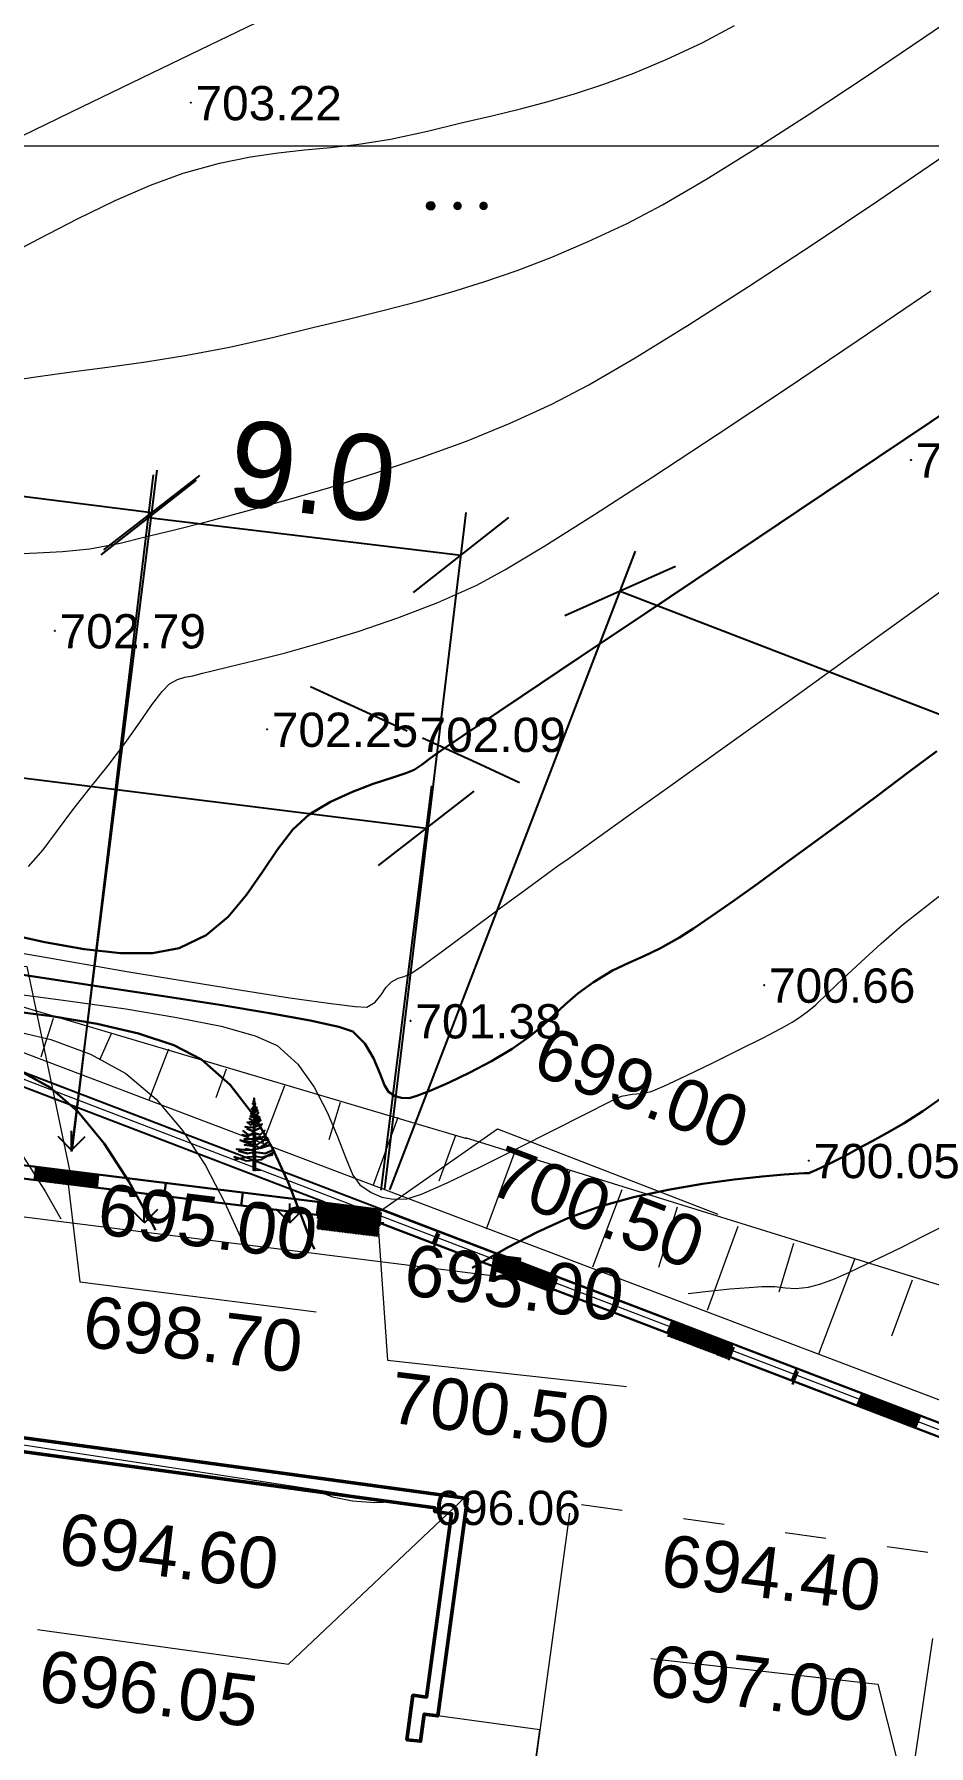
# Model space of a CAD drawing. Header units: feet. Extents: x 3381 to 1374491, y 675186 to 8751562.
# Drawn here: x 686547.54 to 686573.64, y 4375711.96 to 4375761.89 of the extents above; entities that cross this region are included whole.
import ezdxf

# ---------------------------------------------------------------- set-up
doc = ezdxf.new("R2010")
doc.units = ezdxf.units.FT
doc.header["$MEASUREMENT"] = 0
doc.header["$PDMODE"] = 34
doc.header["$PDSIZE"] = 0.01
doc.linetypes.add('ACAD_ISO03W100', pattern=[30, 12, -18])
doc.linetypes.add('DASHEDX2', pattern=[38.1, 25.4, -12.7])
doc.layers.get('0').update_dxf_attribs({"linetype": 'CONTINUOUS'})
doc.layers.get('Defpoints').update_dxf_attribs({"linetype": 'CONTINUOUS'})
for name, color, linetype in [('0_Point_Height', 2, 'CONTINUOUS'), ('0_Point_Point', 7, 'CONTINUOUS'), ('Aqaclar', 3, 'CONTINUOUS'), ('col bitkisi', 7, 'CONTINUOUS'), ('Lep-Stolb', 7, 'CONTINUOUS')]:
    doc.layers.add(name, color=color, linetype=linetype)
for name, color, linetype, lineweight in [('ANA HORIZONTAL', 24, 'CONTINUOUS', 30), ('das tikili', 5, 'CONTINUOUS', 0), ('HORIZANTAL', 24, 'CONTINUOUS', 13), ('km setka', 170, 'CONTINUOUS', 15)]:
    doc.layers.add(name, color=color, linetype=linetype, lineweight=lineweight)
doc.styles.get("Standard").update_dxf_attribs({"font": 'arial.ttf', "height": 2.5})
doc.dimstyles.new('ISO-25', dxfattribs={"dimtxt": 2.5, "dimasz": 2.5, "dimexe": 1.25, "dimexo": 0.625, "dimtad": 1, "dimtxsty": 'Standard', "dimblk": 'OBLIQUE', "dimcen": 2.5, "dimadec": 0, "dimazin": 0, "dimtfac": 1, "dimtmove": 0, "dimatfit": 3, "dimldrblk": 'OBLIQUE', "dimfxl": 1, "dimarcsym": 0})
pattern_1 = [(90, (1404.5853, -372.1015), (-2.121320343, 2.121320343), [0.5625, -3.680140689]), (45, (1404.5853, -372.1015), (-2.1213203436, 2.1213203436), [0.5625, -2.4375]), (135, (1404.5853, -372.1015), (-2.1213203436, -2.1213203436), [0.5625, -2.4375])]

# ---------------------------------------------------------------- blocks, each defined once
blk = doc.blocks.new('_Oblique')
at = {"color": 0, "linetype": 'ByBlock', "lineweight": -2}
blk.add_line((-0.5, -0.5), (0.5, 0.5), dxfattribs=at)
blk = doc.blocks.new('*D91')
at = {"color": 0, "lineweight": -2, "transparency": 16777216}
for p, q in [((686518.829, 4375733.014), (686520.301, 4375744.812)), ((686520.147, 4375743.572), (686558.984, 4375738.724)), ((686557.667, 4375728.166), (686559.139, 4375739.965))]:
    blk.add_line(p, q, dxfattribs=at)
at = {"layer": 'Defpoints', "color": 0, "lineweight": 18, "transparency": 16777216}
for p in [(686558.984, 4375738.724), (686518.752, 4375732.393), (686557.589, 4375727.546)]:
    blk.add_point(p, dxfattribs=at)
at = {"color": 0, "lineweight": -2, "transparency": 16777216, "xscale": 2.5, "yscale": 2.5, "zscale": 2.5}
for p, rotation in [((686520.147, 4375743.572), 172.8858841725104), ((686558.984, 4375738.724), 352.8858841725104)]:
    blk.add_blockref('_Oblique', p, dxfattribs=dict(at, rotation=rotation))
at = {"color": 0, "lineweight": 18, "transparency": 16777216, "insert": (686539.801, 4375743.036), "char_height": 2.5, "width": 9.70074, "attachment_point": 5, "rotation": 352.8859}
blk.add_mtext('{\\fArial|b0|i0|c238|p34;39.0}', dxfattribs=at)
blk = doc.blocks.new('*D118')
at = {"color": 0, "lineweight": -2, "transparency": 16777216}
for p, q in [((686533.755, 4375731.165), (686536.256, 4375751.046)), ((686536.1, 4375749.806), (686550.972, 4375747.935)), ((686548.628, 4375729.294), (686551.128, 4375749.175))]:
    blk.add_line(p, q, dxfattribs=at)
at = {"layer": 'Defpoints', "color": 0, "lineweight": 13, "transparency": 16777216}
for p in [(686550.972, 4375747.935), (686533.677, 4375730.545), (686548.55, 4375728.674)]:
    blk.add_point(p, dxfattribs=at)
at = {"color": 0, "lineweight": -2, "transparency": 16777216, "xscale": 2.5, "yscale": 2.5, "zscale": 2.5}
for p, rotation in [((686536.1, 4375749.806), 172.8305826996185), ((686550.972, 4375747.935), 352.8305826996184)]:
    blk.add_blockref('_Oblique', p, dxfattribs=dict(at, rotation=rotation))
at = {"color": 0, "lineweight": 13, "transparency": 16777216, "insert": (686543.773, 4375750.757), "char_height": 2.5, "attachment_point": 5, "rotation": 352.8306}
blk.add_mtext('{\\fArial|b0|i0|c238|p34;15.0}', dxfattribs=at)
blk = doc.blocks.new('*D119')
at = {"color": 0, "lineweight": -2, "transparency": 16777216}
for p, q in [((686548.651, 4375729.301), (686551.023, 4375749.032)), ((686550.873, 4375747.791), (686559.996, 4375746.695)), ((686557.774, 4375728.205), (686560.145, 4375747.936))]:
    blk.add_line(p, q, dxfattribs=at)
at = {"layer": 'Defpoints', "color": 0, "lineweight": 13, "transparency": 16777216}
for p in [(686559.996, 4375746.695), (686548.577, 4375728.681), (686557.699, 4375727.584)]:
    blk.add_point(p, dxfattribs=at)
at = {"color": 0, "lineweight": -2, "transparency": 16777216, "xscale": 2.5, "yscale": 2.5, "zscale": 2.5}
for p, rotation in [((686550.873, 4375747.791), 173.1467360086245), ((686559.996, 4375746.695), 353.1467360086245)]:
    blk.add_blockref('_Oblique', p, dxfattribs=dict(at, rotation=rotation))
at = {"color": 0, "lineweight": 13, "transparency": 16777216, "insert": (686555.662, 4375749.131), "char_height": 2.5, "width": 8.99898, "attachment_point": 5, "rotation": 353.1467}
blk.add_mtext('{\\fArial|b0|i0|c238|p34;9.0}', dxfattribs=at)
blk = doc.blocks.new('*D120')
at = {"color": 0, "lineweight": -2, "transparency": 16777216}
for p, q in [((686557.917, 4375728.178), (686565.086, 4375746.807)), ((686564.637, 4375745.641), (686589.998, 4375735.88)), ((686583.277, 4375718.418), (686590.447, 4375737.047))]:
    blk.add_line(p, q, dxfattribs=at)
at = {"layer": 'Defpoints', "color": 0, "lineweight": 13, "transparency": 16777216}
for p in [(686589.998, 4375735.88), (686557.692, 4375727.595), (686583.053, 4375717.835)]:
    blk.add_point(p, dxfattribs=at)
at = {"color": 0, "lineweight": -2, "transparency": 16777216, "xscale": 2.5, "yscale": 2.5, "zscale": 2.5}
for p, rotation in [((686564.637, 4375745.641), 158.949934295339), ((686589.998, 4375735.88), 338.949934295339)]:
    blk.add_blockref('_Oblique', p, dxfattribs=dict(at, rotation=rotation))
at = {"color": 0, "lineweight": 13, "transparency": 16777216, "insert": (686578.001, 4375742.535), "char_height": 2.5, "attachment_point": 5, "rotation": 338.9499}
blk.add_mtext('{\\fArial|b0|i0|c238|p34;27.0}', dxfattribs=at)

msp = doc.modelspace()

# ---------------------------------------------------------------- hatches: boundary and pattern name
at = {"lineweight": 25}
h = msp.add_hatch(dxfattribs=at)
h.set_pattern_fill('GRASS', color=3, scale=3)
h.set_pattern_definition(pattern_1)
h.paths.add_polyline_path([(686518.553, 4375730.979), (686560.606, 4375726.067), (686523.34, 4375740.329)])
h = msp.add_hatch(dxfattribs=at)
h.set_pattern_fill('GRASS', color=3, scale=3)
h.set_pattern_definition(pattern_1)
edge = h.paths.add_edge_path()
edge.add_line((686518.245, 4375729.835), (686514.499, 4375702.72))
edge.add_line((686514.499, 4375702.72), (686506.378, 4375703.873))
edge.add_line((686506.378, 4375703.873), (686505.563, 4375698.232))
edge.add_line((686505.563, 4375698.232), (686510.215, 4375697.56))
edge.add_line((686510.215, 4375697.56), (686509.488, 4375692.177))
edge.add_line((686509.488, 4375692.177), (686501.116, 4375693.308))
edge.add_line((686501.116, 4375693.308), (686498.975, 4375677.452))
edge.add_line((686498.975, 4375677.452), (686506.301, 4375676.462))
edge.add_line((686506.301, 4375676.462), (686506.079, 4375674.808))
edge.add_line((686506.079, 4375674.808), (686505.914, 4375673.573))
edge.add_line((686505.914, 4375673.573), (686504.666, 4375664.257))
edge.add_line((686504.666, 4375664.257), (686515.386, 4375662.713))
edge.add_line((686515.386, 4375662.713), (686542.016, 4375659.12))
edge.add_line((686542.016, 4375659.12), (686542.429, 4375662.23))
edge.add_line((686542.429, 4375662.23), (686556.28, 4375660.392))
edge.add_line((686556.28, 4375660.392), (686556, 4375658.284))
edge.add_line((686556, 4375658.284), (686561.356, 4375657.574))
edge.add_line((686561.356, 4375657.574), (686561.65, 4375659.75))
edge.add_line((686561.65, 4375659.75), (686561.244, 4375659.733))
edge.add_line((686561.244, 4375659.733), (686561.593, 4375662.369))
edge.add_arc((686571.855, 4375662.191), 10.263, 114.2395, 179.0096, ccw=False)
edge.add_line((686567.641, 4375671.55), (686568.436, 4375671.243))
edge.add_line((686568.436, 4375671.243), (686568.083, 4375668.146))
edge.add_line((686568.083, 4375668.146), (686571.407, 4375667.706))
edge.add_line((686571.407, 4375667.706), (686571.812, 4375670.768))
edge.add_line((686571.812, 4375670.768), (686574.343, 4375670.433))
edge.add_line((686574.343, 4375670.433), (686573.95, 4375667.359))
edge.add_line((686573.95, 4375667.359), (686577.261, 4375666.833))
edge.add_line((686577.261, 4375666.833), (686577.887, 4375670.327))
edge.add_line((686577.887, 4375670.327), (686568.138, 4375671.754))
edge.add_arc((686571.686, 4375662.404), 10, 87.4993, 110.7786, ccw=False)
edge.add_line((686572.122, 4375672.395), (686585.768, 4375670.551))
edge.add_line((686585.768, 4375670.551), (686586.42, 4375677.931))
edge.add_line((686586.42, 4375677.931), (686579.15, 4375678.937))
edge.add_line((686579.15, 4375678.937), (686581.562, 4375697.557))
edge.add_line((686581.562, 4375697.557), (686583.143, 4375697.766))
edge.add_line((686583.143, 4375697.766), (686582.548, 4375692.678))
edge.add_line((686582.548, 4375692.678), (686587.727, 4375691.968))
edge.add_line((686587.727, 4375691.968), (686587.376, 4375689.406))
edge.add_line((686587.376, 4375689.406), (686582.274, 4375690.105))
edge.add_line((686582.274, 4375690.105), (686581.662, 4375684.737))
edge.add_line((686581.662, 4375684.737), (686586.751, 4375684.02))
edge.add_line((686586.751, 4375684.02), (686586.971, 4375684.02))
edge.add_line((686586.971, 4375684.02), (686588.22, 4375692.464))
edge.add_line((686588.22, 4375692.464), (686588.921, 4375697.203))
edge.add_line((686588.921, 4375697.203), (686583.329, 4375698.182))
edge.add_line((686583.329, 4375698.182), (686581.662, 4375697.789))
edge.add_line((686581.662, 4375697.789), (686581.662, 4375698.744))
edge.add_arc((686584.744, 4375698.066), 3.155, 95.4615, 167.5925, ccw=False)
edge.add_line((686584.443, 4375701.207), (686597.772, 4375699.4))
edge.add_line((686597.772, 4375699.4), (686598.514, 4375704.648))
edge.add_line((686598.514, 4375704.648), (686585.15, 4375706.444))
edge.add_arc((686592.824, 4375704.765), 7.856, 132.7188, 167.6546, ccw=False)
edge.add_line((686587.494, 4375710.537), (686595.119, 4375707.603))
edge.add_line((686595.119, 4375707.603), (686596.873, 4375712.187))
edge.add_line((686596.873, 4375712.187), (686603.983, 4375709.466))
edge.add_line((686603.983, 4375709.466), (686581.055, 4375651.428))
edge.add_line((686581.055, 4375651.428), (686572.125, 4375628.825))
edge.add_line((686572.125, 4375628.825), (686480.53, 4375656.702))
edge.add_line((686480.53, 4375656.702), (686505.765, 4375705.997))
edge.add_line((686505.765, 4375705.997), (686518.068, 4375730.031))
edge.add_line((686518.068, 4375730.031), (686518.338, 4375730.524))
edge.add_line((686518.338, 4375730.524), (686518.245, 4375729.835))
at = {"lineweight": 30}
h = msp.add_hatch(dxfattribs=at)
h.set_pattern_fill('ANSI31', color=256, scale=0.3)
h.set_pattern_definition([(45, (1421.938824, -374.266066), (-0.0265165042945, 0.0265165042945), [])])
edge = h.paths.add_edge_path()
edge.add_line((686547.601, 4375728.837), (686549.396, 4375728.612))
edge.add_line((686549.396, 4375728.612), (686549.347, 4375728.225))
edge.add_line((686549.347, 4375728.225), (686547.557, 4375728.449))
edge.add_line((686547.557, 4375728.449), (686547.599, 4375728.827))
h = msp.add_hatch(dxfattribs=at)
h.set_pattern_fill('ANSI31', color=256, scale=0.3)
h.set_pattern_definition([(45, (1430.20585, -375.36997), (-0.0265165042945, 0.0265165042945), [])])
edge = h.paths.add_edge_path()
edge.add_line((686555.868, 4375727.733), (686557.663, 4375727.508))
edge.add_line((686557.663, 4375727.508), (686557.564, 4375726.814))
edge.add_line((686557.564, 4375726.814), (686555.784, 4375727.032))
edge.add_line((686555.784, 4375727.032), (686555.866, 4375727.723))
h = msp.add_hatch(dxfattribs=at)
h.set_pattern_fill('ANSI31', color=256, scale=0.3)
h.set_pattern_definition([(45, (1430.174145, -375.271894), (-0.0265165042945, 0.0265165042945), [])])
edge = h.paths.add_edge_path()
edge.add_line((686555.836, 4375727.831), (686557.631, 4375727.606))
edge.add_line((686557.631, 4375727.606), (686557.582, 4375727.219))
edge.add_line((686557.582, 4375727.219), (686555.792, 4375727.443))
edge.add_line((686555.792, 4375727.443), (686555.835, 4375727.821))
h = msp.add_hatch(dxfattribs=at)
h.set_pattern_fill('ANSI31', color=256, scale=0.3)
h.set_pattern_definition([(45, (1404.585315, -372.101457), (-0.0265165042945, 0.0265165042945), [])])
h.paths.add_polyline_path([(686560.935, 4375725.942), (686561.084, 4375726.31), (686562.763, 4375725.667), (686562.615, 4375725.299)])
h = msp.add_hatch(dxfattribs=at)
h.set_pattern_fill('ANSI31', color=256, scale=0.3)
h.set_pattern_definition([(45, (1404.61702, -372.199534), (-0.0265165042945, 0.0265165042945), [])])
h.paths.add_polyline_path([(686560.967, 4375725.844), (686561.116, 4375726.212), (686562.795, 4375725.569), (686562.646, 4375725.201)])
h = msp.add_hatch(dxfattribs=at)
h.set_pattern_fill('ANSI31', color=256, scale=0.3)
h.set_pattern_definition([(45, (1409.70158, -374.059533), (-0.0265165042945, 0.0265165042945), [])])
h.paths.add_polyline_path([(686566.051, 4375723.984), (686566.2, 4375724.352), (686567.879, 4375723.709), (686567.731, 4375723.341)])
h = msp.add_hatch(dxfattribs=at)
h.set_pattern_fill('ANSI31', color=256, scale=0.3)
h.set_pattern_definition([(45, (1409.733282, -374.15761), (-0.0265165042945, 0.0265165042945), [])])
h.paths.add_polyline_path([(686566.083, 4375723.885), (686566.232, 4375724.254), (686567.911, 4375723.611), (686567.762, 4375723.243)])
h = msp.add_hatch(dxfattribs=at)
h.set_pattern_fill('ANSI31', color=256, scale=0.3)
h.set_pattern_definition([(45, (1415.214964, -376.169594), (-0.0265165042945, 0.0265165042945), [])])
h.paths.add_polyline_path([(686571.565, 4375721.873), (686571.714, 4375722.242), (686573.393, 4375721.599), (686573.244, 4375721.231)])
at = {"layer": 'col bitkisi', "ltscale": 1.5}
h = msp.add_hatch(color=256, dxfattribs=at)
edge = h.paths.add_edge_path()
edge.add_arc((686559.11, 4375756.881), 0.125, 0, 360)
h = msp.add_hatch(color=256, dxfattribs=at)
edge = h.paths.add_edge_path()
edge.add_arc((686559.893, 4375756.881), 0.125, 0, 360)
h = msp.add_hatch(color=256, dxfattribs=at)
edge = h.paths.add_edge_path()
edge.add_arc((686560.652, 4375756.881), 0.125, 0, 360)

# ---------------------------------------------------------------- linework, layer by layer
at = {"color": 8, "lineweight": 18}
msp.add_line((686519.453, 4375730.869, 686.5), (686562.828, 4375725.43, -687.5), dxfattribs=at)
at = {"color": 7, "linetype": 'ACAD_ISO03W100', "lineweight": 18, "ltscale": 0.1}
msp.add_line((686573.617, 4375717.599, 374.953), (686562.892, 4375719.072, 374.953), dxfattribs=at)
at = {"color": 7, "lineweight": 25}
for points in [[(686592.129, 4375714.427), (686604.503, 4375709.691), (686572.361, 4375628.331), (686479.956, 4375656.455), (686523.147, 4375740.827), (686582.987, 4375717.928)], [(686484.398, 4375664.254), (686523.339, 4375740.325), (686556.031, 4375727.818)]]:
    msp.add_lwpolyline(points, dxfattribs=at)
at = {"color": 7, "lineweight": 18}
for points in [[(686523.245, 4375740.623), (686560.158, 4375729.672)], [(686581.432, 4375719.209), (686531.059, 4375738.302)], [(686540.163, 4375735.5), (686547.324, 4375734.687), (686548.574, 4375728.751)], [(686548.09, 4375733.177), (686547.73, 4375732.047)], [(686549.784, 4375732.731), (686549.448, 4375731.956)], [(686551.462, 4375732.284), (686550.883, 4375730.792)], [(686553.143, 4375731.695), (686552.835, 4375730.858)], [(686554.845, 4375731.214), (686554.204, 4375729.524)], [(686556.469, 4375730.719), (686556.133, 4375729.638)], [(686558.154, 4375730.282), (686557.433, 4375728.311)], [(686557.641, 4375727.567), (686561.058, 4375729.951), (686567.487, 4375727.47)], [(686559.835, 4375729.757), (686559.344, 4375728.427)], [(686560.112, 4375729.703), (686581.396, 4375723.086)], [(686561.537, 4375729.213), (686560.731, 4375727.032)], [(686563.161, 4375728.718), (686562.694, 4375727.466)], [(686548.526, 4375728.338), (686548.868, 4375725.487), (686555.764, 4375724.614)], [(686564.689, 4375728.176), (686563.83, 4375725.917)], [(686566.3, 4375727.667), (686565.755, 4375725.912)], [(686557.566, 4375727.237), (686557.848, 4375723.204), (686564.826, 4375722.437)], [(686568.072, 4375727.106), (686567.178, 4375724.658)], [(686569.696, 4375726.611), (686569.268, 4375725.192)], [(686571.488, 4375726.175), (686570.428, 4375723.38)], [(686573.16, 4375725.544), (686572.553, 4375723.911)], [(686547.631, 4375715.351), (686554.962, 4375714.34), (686560.128, 4375719.219)], [(686565.531, 4375714.506), (686572.159, 4375713.755), (686572.98, 4375710.477)], [(686554.448, 4375677.159), (686556.731, 4375676.847), (686558.409, 4375689.133), (686558.112, 4375689.173), (686556.434, 4375676.887), (686558.112, 4375689.173), (686556.125, 4375689.444), (686559.098, 4375689.039), (686562.291, 4375712.422), (686559.318, 4375712.827)]]:
    msp.add_lwpolyline(points, dxfattribs=at)
at = {"color": 1, "lineweight": 0}
msp.add_lwpolyline([(686480.243, 4375656.58), (686523.243, 4375740.58), (686604.243, 4375709.58), (686572.243, 4375628.58)], close=True, dxfattribs=at)
at = {"color": 7, "lineweight": 30, "elevation": 701.242}
for points in [[(686518.792, 4375732.422), (686557.688, 4375727.596)], [(686519.058, 4375731.99), (686557.738, 4375727.204)], [(686557.688, 4375727.596), (686582.987, 4375717.928)]]:
    msp.add_lwpolyline(points, dxfattribs=at)
at = {"color": 7, "lineweight": 30}
for points in [[(686547.598, 4375728.851), (686547.548, 4375728.452)], [(686548.574, 4375728.751), (686548.527, 4375728.35)], [(686549.409, 4375728.599), (686549.367, 4375728.227)], [(686551.379, 4375728.374), (686551.332, 4375727.996)], [(686553.623, 4375728.093), (686553.576, 4375727.713)], [(686555.834, 4375727.826), (686555.789, 4375727.446)], [(686555.866, 4375727.728), (686555.821, 4375727.348)], [(686557.567, 4375727.23), (686582.809, 4375717.573)], [(686557.62, 4375727.61), (686557.588, 4375727.226)], [(686557.652, 4375727.512), (686557.62, 4375727.127)], [(686559.327, 4375726.99), (686559.176, 4375726.617)], [(686559.358, 4375726.891), (686559.208, 4375726.519)], [(686561.086, 4375726.314), (686560.932, 4375725.933)], [(686560.935, 4375725.942), (686561.084, 4375726.31), (686562.763, 4375725.667), (686562.615, 4375725.299), (686560.935, 4375725.942)], [(686561.117, 4375726.215), (686560.964, 4375725.835)], [(686560.967, 4375725.844), (686561.116, 4375726.212), (686562.795, 4375725.569), (686562.646, 4375725.201), (686560.967, 4375725.844)], [(686562.751, 4375725.637), (686562.6, 4375725.264)], [(686562.782, 4375725.539), (686562.632, 4375725.166)], [(686564.51, 4375724.961), (686564.356, 4375724.581)], [(686564.542, 4375724.863), (686564.388, 4375724.482)], [(686566.162, 4375724.361), (686566.011, 4375723.989)], [(686566.193, 4375724.263), (686566.043, 4375723.89)], [(686567.921, 4375723.685), (686567.767, 4375723.305)], [(686567.953, 4375723.587), (686567.799, 4375723.207)], [(686569.79, 4375722.969), (686569.64, 4375722.597)], [(686569.822, 4375722.871), (686569.672, 4375722.498)], [(686571.707, 4375722.252), (686571.553, 4375721.872)], [(686573.398, 4375721.6), (686573.248, 4375721.228)]]:
    msp.add_lwpolyline(points, dxfattribs=at)
at = {"color": 7, "lineweight": 50}
msp.add_lwpolyline([(686533.351, 4375724.044), (686533.405, 4375724.441), (686534.64, 4375724.272), (686534.423, 4375722.687), (686560.184, 4375719.169), (686559.318, 4375712.827), (686558.922, 4375712.882), (686558.814, 4375712.089), (686558.416, 4375712.133), (686558.593, 4375713.431), (686558.99, 4375713.377), (686559.72, 4375718.727), (686559.225, 4375718.795), (686559.239, 4375718.894), (686533.973, 4375722.344), (686534.176, 4375723.831), (686534.077, 4375723.844), (686534.09, 4375723.943), (686533.351, 4375724.044)], dxfattribs=at)
at = {"color": 7, "lineweight": 18}
msp.add_lwpolyline([(686517.245, 4375677.605), (686551.83, 4375672.777, 0.415088), (686557.475, 4375677.053), (686563.169, 4375718.744)], format="xyb", dxfattribs=at)
at = {"color": 7, "linetype": 'DASHEDX2', "lineweight": 18, "ltscale": 0.3}
msp.add_lwpolyline([(686573.755, 4375715.084), (686568.222, 4375677.865)], dxfattribs=at)
at = {"linetype": 'Continuous'}
msp.add_open_spline([(686532.216, 4375862.55), (686534.037, 4375859.08), (686540.343, 4375847.062), (686550.24, 4375829.08), (686564.234, 4375809.816), (686575.006, 4375789.618), (686585.969, 4375771.733), (686595.096, 4375754.329), (686608.511, 4375735.808), (686625.111, 4375721.519), (686636.646, 4375706.682), (686644.576, 4375696.2), (686655.894, 4375684.281), (686664.143, 4375673.589), (686668.587, 4375667.829)], degree=3, knots=[0, 0, 0, 0, 11.75951, 40.72321, 61.46233, 83.054979, 109.290717, 124.392744, 141.962718, 177.533008, 189.558821, 198.276488, 216.955448, 238.768866, 238.768866, 238.768866, 238.768866], dxfattribs=at)
at = {"layer": '0_Point_Point'}
for p in [(686552.109, 4375759.893, 703.224), (686573.127, 4375749.47, 701.493), (686548.143, 4375744.484, 702.787), (686554.337, 4375741.611, 702.255), (686558.647, 4375741.463, 702.087), (686568.845, 4375734.147, 700.658), (686558.525, 4375733.106, 701.383), (686564.776, 4375731.382, 700.574), (686570.143, 4375729.029, 700.055), (686559.081, 4375718.91)]:
    msp.add_point(p, dxfattribs=at)
at = {"layer": 'ANA HORIZONTAL', "color": 32, "lineweight": 30}
for points, elevation in [([(686546.66, 4375735.667), (686547.848, 4375735.401), (686548.994, 4375735.197), (686550.057, 4375735.081), (686550.996, 4375735.082), (686551.769, 4375735.223), (686552.557, 4375735.605), (686553.201, 4375736.143), (686553.738, 4375736.779), (686554.206, 4375737.453), (686554.642, 4375738.108), (686555.082, 4375738.684), (686555.562, 4375739.124), (686556.185, 4375739.494), (686556.825, 4375739.79), (686557.435, 4375740.022), (686557.971, 4375740.199), (686558.385, 4375740.332), (686558.632, 4375740.43), (686558.863, 4375740.58), (686559.035, 4375740.719), (686559.256, 4375740.888), (686559.598, 4375741.119), (686560.461, 4375741.699), (686561.766, 4375742.575), (686563.435, 4375743.694), (686565.387, 4375745.004), (686567.547, 4375746.452), (686569.833, 4375747.985), (686572.169, 4375749.552), (686574.475, 4375751.099)], 702), ([(686546.053, 4375734.623), (686547.786, 4375734.361), (686549.566, 4375734.092), (686551.316, 4375733.825), (686552.956, 4375733.568), (686554.407, 4375733.329), (686555.59, 4375733.115), (686556.425, 4375732.933), (686556.835, 4375732.793), (686557.186, 4375732.445), (686557.439, 4375732.016), (686557.622, 4375731.584), (686557.76, 4375731.229), (686557.881, 4375731.03), (686558.069, 4375730.909), (686558.253, 4375730.855), (686558.477, 4375730.853), (686558.709, 4375730.916), (686559.117, 4375731.073), (686559.649, 4375731.307), (686560.254, 4375731.599), (686560.883, 4375731.933), (686561.485, 4375732.29), (686561.985, 4375732.638), (686562.377, 4375732.964), (686562.71, 4375733.277), (686563.035, 4375733.587), (686563.401, 4375733.903), (686563.86, 4375734.235), (686564.419, 4375734.571), (686564.887, 4375734.801), (686565.326, 4375734.992), (686565.799, 4375735.215), (686566.369, 4375735.536), (686566.783, 4375735.802), (686567.308, 4375736.159), (686567.932, 4375736.595), (686568.642, 4375737.103), (686569.428, 4375737.674), (686570.278, 4375738.296), (686571.181, 4375738.963), (686572.124, 4375739.663), (686573.096, 4375740.389), (686573.878, 4375740.976)], 701), ([(686546.663, 4375733.422), (686548.053, 4375733.244), (686549.379, 4375733.02), (686550.585, 4375732.741), (686551.618, 4375732.396), (686552.421, 4375731.976), (686553.26, 4375731.241), (686553.946, 4375730.349), (686554.504, 4375729.369), (686554.958, 4375728.372), (686555.33, 4375727.428), (686555.646, 4375726.605), (686555.717, 4375726.446)], 700), ([(686546.942, 4375731.749), (686548.008, 4375731.16), (686548.812, 4375730.458), (686549.577, 4375729.524), (686550.3, 4375728.416), (686550.981, 4375727.192), (686551.078, 4375726.997)], 699), ([(686560.317, 4375725.9), (686560.595, 4375726.06), (686561.374, 4375726.501), (686562.217, 4375726.941), (686563.111, 4375727.349), (686564.046, 4375727.691), (686565.028, 4375727.961), (686566.043, 4375728.178), (686567.039, 4375728.348), (686567.968, 4375728.475), (686568.778, 4375728.565), (686569.422, 4375728.624), (686569.848, 4375728.655), (686570.007, 4375728.665), (686570.075, 4375728.663), (686570.143, 4375728.663), (686570.236, 4375728.699), (686570.364, 4375728.756), (686570.513, 4375728.827), (686570.816, 4375728.973), (686571.207, 4375729.172), (686571.626, 4375729.396), (686571.993, 4375729.596), (686572.429, 4375729.834), (686572.926, 4375730.121), (686573.473, 4375730.468), (686574.061, 4375730.885)], 700)]:
    msp.add_lwpolyline(points, dxfattribs=dict(at, elevation=elevation))
at = {"layer": 'Aqaclar', "color": 3}
msp.add_lwpolyline([(686554.147, 4375728.749), (686553.935, 4375728.742), (686553.939, 4375729.036), (686553.731, 4375729.013), (686553.521, 4375729.088), (686553.371, 4375729.142), (686553.521, 4375729.088), (686553.396, 4375729.061), (686553.521, 4375729.088), (686553.775, 4375729.142), (686553.94, 4375729.149), (686553.939, 4375729.036), (686553.984, 4375729.041), (686553.988, 4375728.744), (686553.984, 4375729.041), (686554.16, 4375729.061), (686554.327, 4375729.155), (686554.495, 4375729.199), (686554.327, 4375729.155), (686554.52, 4375729.264), (686554.327, 4375729.155), (686554.186, 4375729.118), (686553.983, 4375729.148), (686553.984, 4375729.041), (686553.983, 4375729.148), (686553.964, 4375729.15), (686553.94, 4375729.149), (686553.942, 4375729.272), (686553.939, 4375729.272), (686553.769, 4375729.231), (686553.51, 4375729.304), (686553.769, 4375729.231), (686553.939, 4375729.272), (686553.942, 4375729.272), (686553.942, 4375729.318), (686553.933, 4375729.32), (686553.718, 4375729.369), (686553.848, 4375729.34), (686553.775, 4375729.329), (686553.447, 4375729.361), (686553.775, 4375729.329), (686553.848, 4375729.34), (686553.943, 4375729.354), (686553.942, 4375729.318), (686553.943, 4375729.354), (686553.98, 4375729.36), (686553.983, 4375729.148), (686553.981, 4375729.272), (686553.983, 4375729.272), (686554.287, 4375729.24), (686554.489, 4375729.329), (686554.287, 4375729.24), (686553.981, 4375729.272), (686553.98, 4375729.36), (686554.091, 4375729.377), (686554.388, 4375729.588), (686554.125, 4375729.402), (686554.148, 4375729.393), (686554.432, 4375729.491), (686554.148, 4375729.393), (686554.04, 4375729.434), (686553.979, 4375729.444), (686553.98, 4375729.36), (686553.979, 4375729.444), (686553.944, 4375729.449), (686553.943, 4375729.354), (686553.944, 4375729.449), (686553.68, 4375729.491), (686553.944, 4375729.449), (686553.944, 4375729.499), (686553.876, 4375729.499), (686553.554, 4375729.62), (686553.876, 4375729.499), (686553.944, 4375729.499), (686553.946, 4375729.601), (686553.857, 4375729.563), (686553.649, 4375729.612), (686553.857, 4375729.563), (686553.977, 4375729.615), (686553.978, 4375729.499), (686553.944, 4375729.499), (686553.978, 4375729.499), (686553.979, 4375729.444), (686553.978, 4375729.499), (686554.059, 4375729.499), (686554.258, 4375729.632), (686554.35, 4375729.693), (686554.258, 4375729.632), (686554.28, 4375729.628), (686554.375, 4375729.644), (686554.28, 4375729.628), (686554.122, 4375729.653), (686554.095, 4375729.665), (686553.977, 4375729.615), (686554.095, 4375729.665), (686554.274, 4375729.742), (686554.095, 4375729.665), (686554.034, 4375729.693), (686554.141, 4375729.717), (686554.034, 4375729.693), (686553.964, 4375729.725), (686553.975, 4375729.72), (686553.976, 4375729.68), (686554.034, 4375729.693), (686553.976, 4375729.68), (686553.977, 4375729.615), (686553.976, 4375729.68), (686553.947, 4375729.674), (686553.946, 4375729.601), (686553.947, 4375729.674), (686553.851, 4375729.653), (686553.674, 4375729.661), (686553.851, 4375729.653), (686553.947, 4375729.674), (686553.948, 4375729.766), (686554.002, 4375729.758), (686553.975, 4375729.762), (686553.975, 4375729.72), (686553.975, 4375729.762), (686553.948, 4375729.766), (686553.775, 4375729.79), (686553.642, 4375729.895), (686553.775, 4375729.79), (686553.839, 4375729.781), (686553.775, 4375729.742), (686553.604, 4375729.782), (686553.775, 4375729.742), (686553.839, 4375729.781), (686553.949, 4375729.849), (686553.948, 4375729.766), (686553.975, 4375729.762), (686553.974, 4375729.825), (686554.135, 4375729.782), (686554.274, 4375729.904), (686554.135, 4375729.782), (686553.974, 4375729.825), (686553.973, 4375729.906), (686554.16, 4375729.993), (686553.933, 4375729.887), (686553.75, 4375729.952), (686553.933, 4375729.887), (686553.949, 4375729.895), (686553.949, 4375729.849), (686553.951, 4375730.007), (686553.933, 4375730.001), (686553.844, 4375729.993), (686553.699, 4375730.017), (686553.844, 4375729.993), (686553.933, 4375730.001), (686553.951, 4375730.007), (686553.972, 4375730.014), (686553.973, 4375729.906), (686553.972, 4375730.014), (686554.192, 4375730.09), (686554.086, 4375730.053), (686554.16, 4375730.049), (686554.009, 4375730.057), (686553.895, 4375730.114), (686553.952, 4375730.086), (686553.951, 4375730.007), (686553.972, 4375730.014), (686553.971, 4375730.108), (686553.844, 4375730.074), (686553.756, 4375730.146), (686553.844, 4375730.074), (686553.952, 4375730.103), (686553.952, 4375730.086), (686553.952, 4375730.103), (686554.053, 4375730.13), (686554.154, 4375730.211), (686554.053, 4375730.13), (686553.971, 4375730.108), (686553.97, 4375730.149), (686554.002, 4375730.146), (686554.129, 4375730.26), (686554.002, 4375730.146), (686553.97, 4375730.149), (686553.953, 4375730.151), (686553.952, 4375730.103), (686553.953, 4375730.151), (686553.813, 4375730.163), (686553.953, 4375730.151), (686553.953, 4375730.166), (686553.825, 4375730.252), (686553.953, 4375730.166), (686553.954, 4375730.278), (686553.958, 4375730.276), (686553.844, 4375730.325), (686553.958, 4375730.276), (686554.066, 4375730.341), (686553.968, 4375730.282), (686553.97, 4375730.149), (686553.969, 4375730.216), (686554.11, 4375730.308), (686553.969, 4375730.216), (686553.968, 4375730.352), (686554.028, 4375730.365), (686554.084, 4375730.43), (686554.028, 4375730.365), (686553.968, 4375730.352), (686553.955, 4375730.35), (686553.954, 4375730.278), (686553.955, 4375730.35), (686553.914, 4375730.341), (686553.863, 4375730.406), (686553.914, 4375730.341), (686553.955, 4375730.35), (686553.956, 4375730.443), (686553.844, 4375730.47), (686553.977, 4375730.438), (686554.066, 4375730.487), (686553.977, 4375730.438), (686553.966, 4375730.441), (686553.968, 4375730.352), (686553.966, 4375730.441), (686553.966, 4375730.485), (686554.047, 4375730.527), (686553.966, 4375730.485), (686553.965, 4375730.558), (686553.996, 4375730.551), (686553.965, 4375730.558), (686553.914, 4375730.568), (686553.958, 4375730.559), (686553.956, 4375730.443), (686553.957, 4375730.487), (686553.914, 4375730.495), (686553.957, 4375730.487), (686553.957, 4375730.517), (686553.882, 4375730.543), (686553.957, 4375730.517), (686553.958, 4375730.559), (686553.958, 4375730.598), (686553.933, 4375730.608), (686553.964, 4375730.596), (686553.996, 4375730.584), (686554.021, 4375730.551), (686554.008, 4375730.568), (686554.04, 4375730.592), (686553.996, 4375730.559), (686554.008, 4375730.568), (686553.996, 4375730.584), (686553.964, 4375730.596), (686553.965, 4375730.558), (686553.964, 4375730.596), (686553.964, 4375730.658), (686554.002, 4375730.689), (686553.969, 4375730.662), (686553.99, 4375730.649), (686553.969, 4375730.662), (686553.959, 4375730.668), (686553.914, 4375730.697), (686553.959, 4375730.668), (686553.96, 4375730.728), (686553.933, 4375730.762), (686553.96, 4375730.728), (686553.961, 4375730.851), (686553.964, 4375730.665), (686553.964, 4375730.658), (686553.964, 4375730.665), (686553.959, 4375730.668), (686553.959, 4375730.654), (686553.964, 4375730.658), (686553.952, 4375730.649), (686553.959, 4375730.654), (686553.958, 4375730.598)], dxfattribs=at)
at = {"layer": 'col bitkisi', "lineweight": 13, "ltscale": 1.5}
msp.add_circle((686559.11, 4375756.881), 0.125, dxfattribs=at)
at = {"layer": 'das tikili', "color": 32, "lineweight": 9}
msp.add_lwpolyline([(686532.787, 4375722.948), (686559.05, 4375718.93)], dxfattribs=at)
at = {"layer": 'HORIZANTAL', "color": 32, "linetype": 'Continuous', "lineweight": 13}
for points, elevation in [([(686546.789, 4375751.779), (686547.659, 4375751.908), (686548.624, 4375752.036), (686549.674, 4375752.175), (686550.8, 4375752.335), (686551.992, 4375752.527), (686553.239, 4375752.763), (686554.532, 4375753.055), (686555.672, 4375753.332), (686556.741, 4375753.59), (686557.756, 4375753.84), (686558.735, 4375754.094), (686559.697, 4375754.365), (686560.657, 4375754.663), (686561.634, 4375755.001), (686562.645, 4375755.39), (686563.708, 4375755.842), (686564.841, 4375756.369), (686565.875, 4375756.915), (686567.139, 4375757.653), (686568.583, 4375758.548), (686570.158, 4375759.56), (686571.813, 4375760.654), (686573.498, 4375761.791), (686575.164, 4375762.935)], 703.5), ([(686546.528, 4375755.32), (686547.677, 4375755.924), (686548.807, 4375756.506), (686549.898, 4375757.037), (686550.932, 4375757.489), (686551.89, 4375757.834), (686552.942, 4375758.124), (686553.849, 4375758.314), (686554.661, 4375758.433), (686555.426, 4375758.514), (686556.195, 4375758.586), (686557.016, 4375758.682), (686557.939, 4375758.831), (686559.013, 4375759.065), (686559.997, 4375759.302), (686560.894, 4375759.513), (686561.733, 4375759.715), (686562.539, 4375759.924), (686563.34, 4375760.156), (686564.162, 4375760.428), (686565.034, 4375760.755), (686565.982, 4375761.155), (686567.032, 4375761.643), (686567.974, 4375762.14)], 704), ([(686547.203, 4375758.939), (686548.932, 4375759.768), (686550.679, 4375760.613), (686552.388, 4375761.442), (686554.003, 4375762.222)], 704.5), ([(686546.948, 4375746.727), (686547.629, 4375746.761), (686548.362, 4375746.795), (686549.164, 4375746.874), (686550.052, 4375747.045), (686550.741, 4375747.213), (686551.598, 4375747.424), (686552.597, 4375747.677), (686553.713, 4375747.971), (686554.92, 4375748.305), (686556.193, 4375748.678), (686557.506, 4375749.089), (686558.833, 4375749.537), (686560.15, 4375750.021), (686561.431, 4375750.541), (686562.649, 4375751.094), (686563.728, 4375751.665), (686565.079, 4375752.453), (686566.648, 4375753.421), (686568.385, 4375754.532), (686570.238, 4375755.747), (686572.154, 4375757.029), (686574.082, 4375758.339)], 703), ([(686547.372, 4375737.61), (686547.806, 4375738.097), (686548.224, 4375738.656), (686548.666, 4375739.264), (686549.172, 4375739.899), (686549.702, 4375740.551), (686550.185, 4375741.2), (686550.611, 4375741.804), (686550.975, 4375742.322), (686551.269, 4375742.712), (686551.485, 4375742.934), (686551.723, 4375743.068), (686551.938, 4375743.131), (686552.168, 4375743.174), (686552.45, 4375743.246), (686552.728, 4375743.317), (686553.25, 4375743.44), (686553.977, 4375743.616), (686554.87, 4375743.845), (686555.89, 4375744.129), (686556.998, 4375744.467), (686558.154, 4375744.861), (686559.321, 4375745.312), (686560.458, 4375745.82), (686561.273, 4375746.263), (686562.436, 4375746.961), (686563.893, 4375747.878), (686565.59, 4375748.975), (686567.474, 4375750.214), (686569.49, 4375751.557), (686571.586, 4375752.967), (686573.707, 4375754.405)], 702.5), ([(686546.741, 4375735.16), (686548.476, 4375734.854), (686550.247, 4375734.549), (686551.977, 4375734.26), (686553.586, 4375733.999), (686554.996, 4375733.78), (686556.128, 4375733.617), (686556.904, 4375733.521), (686557.244, 4375733.508), (686557.487, 4375733.654), (686557.663, 4375733.866), (686557.81, 4375734.084), (686557.964, 4375734.247), (686558.162, 4375734.35), (686558.338, 4375734.404), (686558.546, 4375734.495), (686558.847, 4375734.704), (686559.46, 4375735.15), (686560.257, 4375735.737), (686561.111, 4375736.369), (686561.896, 4375736.951), (686562.485, 4375737.388), (686562.751, 4375737.583), (686562.916, 4375737.695), (686563.082, 4375737.806), (686563.324, 4375737.979), (686563.945, 4375738.421), (686564.886, 4375739.094), (686566.091, 4375739.956), (686567.501, 4375740.967), (686569.061, 4375742.085), (686570.711, 4375743.27), (686572.396, 4375744.482), (686574.056, 4375745.68)], 701.5), ([(686546.929, 4375733.901), (686548.597, 4375733.684), (686550.215, 4375733.452), (686551.706, 4375733.206), (686552.992, 4375732.946), (686553.992, 4375732.672), (686554.628, 4375732.385), (686555.232, 4375731.839), (686555.711, 4375731.171), (686556.09, 4375730.446), (686556.389, 4375729.732), (686556.632, 4375729.095), (686556.842, 4375728.602), (686557.04, 4375728.319), (686557.368, 4375728.095), (686557.68, 4375727.961), (686558.015, 4375727.904), (686558.413, 4375727.912), (686558.837, 4375728.049), (686559.591, 4375728.383), (686560.56, 4375728.85), (686561.633, 4375729.384), (686562.694, 4375729.921), (686563.632, 4375730.397), (686564.332, 4375730.747), (686564.682, 4375730.906), (686564.986, 4375730.968), (686565.238, 4375730.985), (686565.542, 4375731.047), (686565.909, 4375731.201), (686566.556, 4375731.504), (686567.344, 4375731.885), (686568.137, 4375732.275), (686568.796, 4375732.605), (686569.186, 4375732.806), (686569.451, 4375732.949), (686569.656, 4375733.064), (686569.855, 4375733.189), (686570.098, 4375733.364), (686570.346, 4375733.576), (686570.702, 4375733.91), (686571.149, 4375734.337), (686571.671, 4375734.83), (686572.251, 4375735.362), (686572.874, 4375735.903), (686573.372, 4375736.3), (686574.273, 4375736.998)], 700.5), ([(686546.785, 4375732.849), (686548.027, 4375732.557), (686549.185, 4375732.137), (686550.214, 4375731.568), (686551.101, 4375730.817), (686551.87, 4375729.905), (686552.534, 4375728.882), (686553.106, 4375727.799), (686553.6, 4375726.707), (686553.604, 4375726.697)], 699.5), ([(686547.145, 4375729.254), (686547.87, 4375728.12), (686548.321, 4375727.325)], 698.5), ([(686566.627, 4375725.15), (686567.125, 4375725.213), (686567.843, 4375725.284), (686568.404, 4375725.327), (686568.771, 4375725.352), (686569.156, 4375725.351), (686569.46, 4375725.316), (686569.761, 4375725.293), (686570.135, 4375725.332), (686570.497, 4375725.429), (686570.892, 4375725.581), (686571.329, 4375725.778), (686571.818, 4375726.011), (686572.369, 4375726.271), (686572.873, 4375726.514), (686573.504, 4375726.83), (686574.196, 4375727.183)], 699.5)]:
    msp.add_lwpolyline(points, dxfattribs=dict(at, elevation=elevation))
at = {"layer": 'HORIZANTAL', "color": 16, "linetype": 'Continuous', "lineweight": 20, "elevation": 699}
msp.add_lwpolyline([(686555.709, 4375719.426), (686556.243, 4375719.221), (686556.832, 4375719.098), (686557.481, 4375719.057), (686557.988, 4375719.078)], dxfattribs=at)
at = {"layer": 'km setka', "flags": 128}
msp.add_lwpolyline([(686443.914, 4375758.638), (686592.986, 4375758.638)], dxfattribs=at)
at = {"layer": 'Lep-Stolb', "color": 1}
for p, q in [((686555.607, 4375742.857, 695.988), (686556.743, 4375742.336, 695.988)), ((686556.516, 4375742.441, 695.988), (686558.42, 4375741.567, 695.988)), ((686558.875, 4375741.359, 695.988), (686560.553, 4375740.59, 695.988)), ((686560.553, 4375740.59, 695.988), (686561.702, 4375740.063, 695.988))]:
    msp.add_line(p, q, dxfattribs=at)

# ---------------------------------------------------------------- texts
at = {"lineweight": 9, "attachment_point": 1}
for s, insert, char_height, width, rotation in [('{\\fArial|b0|i0|c238|p34;\\H0.50197x;699.00} ', (686562.539, 4375732.992, 700.5), 2.98821, 13.1245, 339.2052), ('{\\fArial|b0|i0|c238|p34;700.50}', (686561.246, 4375729.505, 700.5), 1.5, 13.1245, 339.2052), ('{\\fArial|b0|i0|c238|p34;\\H0.56904x;695.00} ', (686549.516, 4375728.38), 2.63601, 11.57761, 352.9579), ('{\\fArial|b0|i0|c238|p34;\\H0.50197x;695.00} ', (686558.461, 4375726.606), 2.98821, 13.1245, 352.9579), ('{\\fArial|b0|i0|c238|p34;698.70}', (686549.084, 4375725.105), 1.5, 11.57761, 352.9579), ('{\\fArial|b0|i0|c238|p34;700.50} ', (686558.042, 4375722.88), 1.5, 13.1245, 352.9579), ('{\\fArial|b0|i0|c238|p34;\\H0.50197x;694.60} ', (686548.384, 4375718.766), 2.98821, 13.1245, 352.9579), ('{\\fArial|b0|i0|c238|p34;\\H0.50197x;694.40} ', (686565.956, 4375718.137), 2.98821, 13.1245, 352.9579), ('{\\fArial|b0|i0|c238|p34;696.05} ', (686547.8, 4375714.765), 1.5, 13.1245, 352.9579), ('{\\fArial|b0|i0|c238|p34;\\H0.68182x;697.00} ', (686565.618, 4375714.92), 2.2, 13.1245, 352.9579)]:
    msp.add_mtext(s, dxfattribs=dict(at, insert=insert, char_height=char_height, width=width, rotation=rotation))
at = {"layer": '0_Point_Height', "color": 0}
for s, p in [('703.22', (686552.245, 4375759.379, 703.224)), ('701.49', (686573.263, 4375748.956, 701.493)), ('702.79', (686548.279, 4375743.97, 702.787)), ('702.25', (686554.473, 4375741.097, 702.255)), ('702.09', (686558.783, 4375740.949, 702.087)), ('700.66', (686568.981, 4375733.633, 700.658)), ('701.38', (686558.661, 4375732.592, 701.383)), ('700.05', (686570.279, 4375728.515, 700.055)), ('696.06', (686559.217, 4375718.396))]:
    msp.add_text(s, height=1, dxfattribs=at).set_placement(p)

# ---------------------------------------------------------------- dimensions: what is measured, and where the dimension line sits
at = {"color": 7, "lineweight": 13}
for p1, p2, distance, text, picture, middle in [((686533.677, 4375730.545), (686548.55, 4375728.674), 19.413, '{\\fArial|b0|i0|c238|p34;15.0}', '*D118', (686543.773, 4375750.757)), ((686548.577, 4375728.681), (686557.699, 4375727.584), 19.248, '{\\fArial|b0|i0|c238|p34;9.0}', '*D119', (686555.662, 4375749.131)), ((686557.692, 4375727.595), (686583.053, 4375717.835), 19.336, '{\\fArial|b0|i0|c238|p34;27.0}', '*D120', (686578.001, 4375742.535))]:
    dim = msp.add_aligned_dim(p1=p1, p2=p2, distance=distance, text=text, dimstyle='ISO-25', dxfattribs=at)
    dim.commit()
    dim.dimension.update_dxf_attribs({"geometry": picture, "text_midpoint": middle})
at = {"color": 7, "lineweight": 18}
dim = msp.add_aligned_dim(p1=(686518.752, 4375732.393), p2=(686557.589, 4375727.546), distance=11.265, text='{\\fArial|b0|i0|c238|p34;39.0}', dimstyle='ISO-25', dxfattribs=at)
dim.commit()
dim.dimension.update_dxf_attribs({"geometry": '*D91', "text_midpoint": (686539.801, 4375743.036)})

doc.saveas('drawing.dxf')
